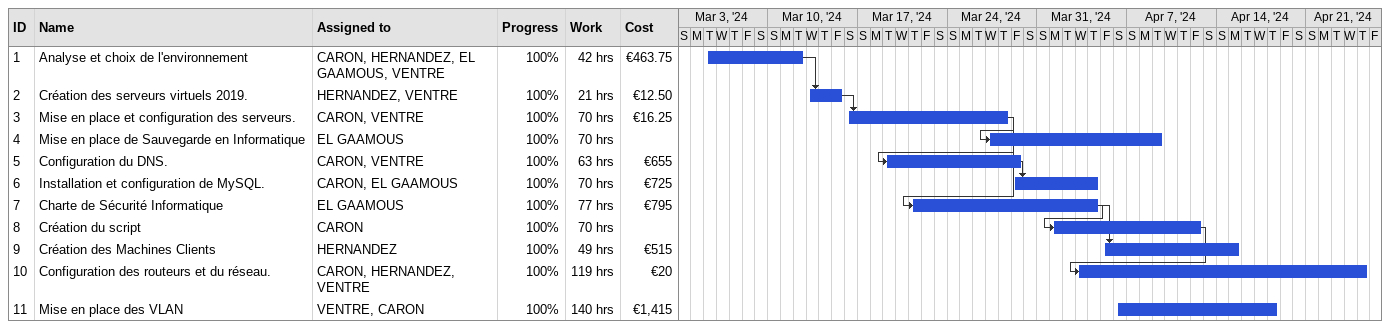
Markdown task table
| ID | Task | Start | Finish | Predecessors | Resources | % complete | Work (h) | Cost (€) |
|---|---|---|---|---|---|---|---|---|
| 1 | Analyse et choix de l'environnement | 2024-03-05 | 2024-03-12 |  | CARON, HERNANDEZ, EL GAAMOUS, VENTRE | 100 | 42 | 463.75 |
| 2 | Création des serveurs virtuels 2019. | 2024-03-13 | 2024-03-15 | 1 | HERNANDEZ, VENTRE | 100 | 21 | 12.50 |
| 3 | Mise en place et configuration des serveurs. | 2024-03-16 | 2024-03-28 | 2 | CARON, VENTRE | 100 | 70 | 16.25 |
| 4 | Mise en place de Sauvegarde en Informatique | 2024-03-27 | 2024-04-09 | 3 | EL GAAMOUS | 100 | 70 |  |
| 5 | Configuration du DNS. | 2024-03-19 | 2024-03-29 | 3 | CARON, VENTRE | 100 | 63 | 655 |
| 6 | Installation et configuration de MySQL. | 2024-03-29 | 2024-04-04 | 5 | CARON, EL GAAMOUS | 100 | 70 | 725 |
| 7 | Charte de Sécurité Informatique | 2024-03-21 | 2024-04-04 | 3 | EL GAAMOUS | 100 | 77 | 795 |
| 8 | Création du script | 2024-04-01 | 2024-04-12 | 7 | CARON | 100 | 70 |  |
| 9 | Création des Machines Clients | 2024-04-05 | 2024-04-15 | 7 | HERNANDEZ | 100 | 49 | 515 |
| 10 | Configuration des routeurs et du réseau. | 2024-04-03 | 2024-04-25 | 8 | CARON, HERNANDEZ, VENTRE | 100 | 119 | 20 |
| 11 | Mise en place des VLAN | 2024-04-06 | 2024-04-18 |  | VENTRE, CARON | 100 | 140 | 1415 |
